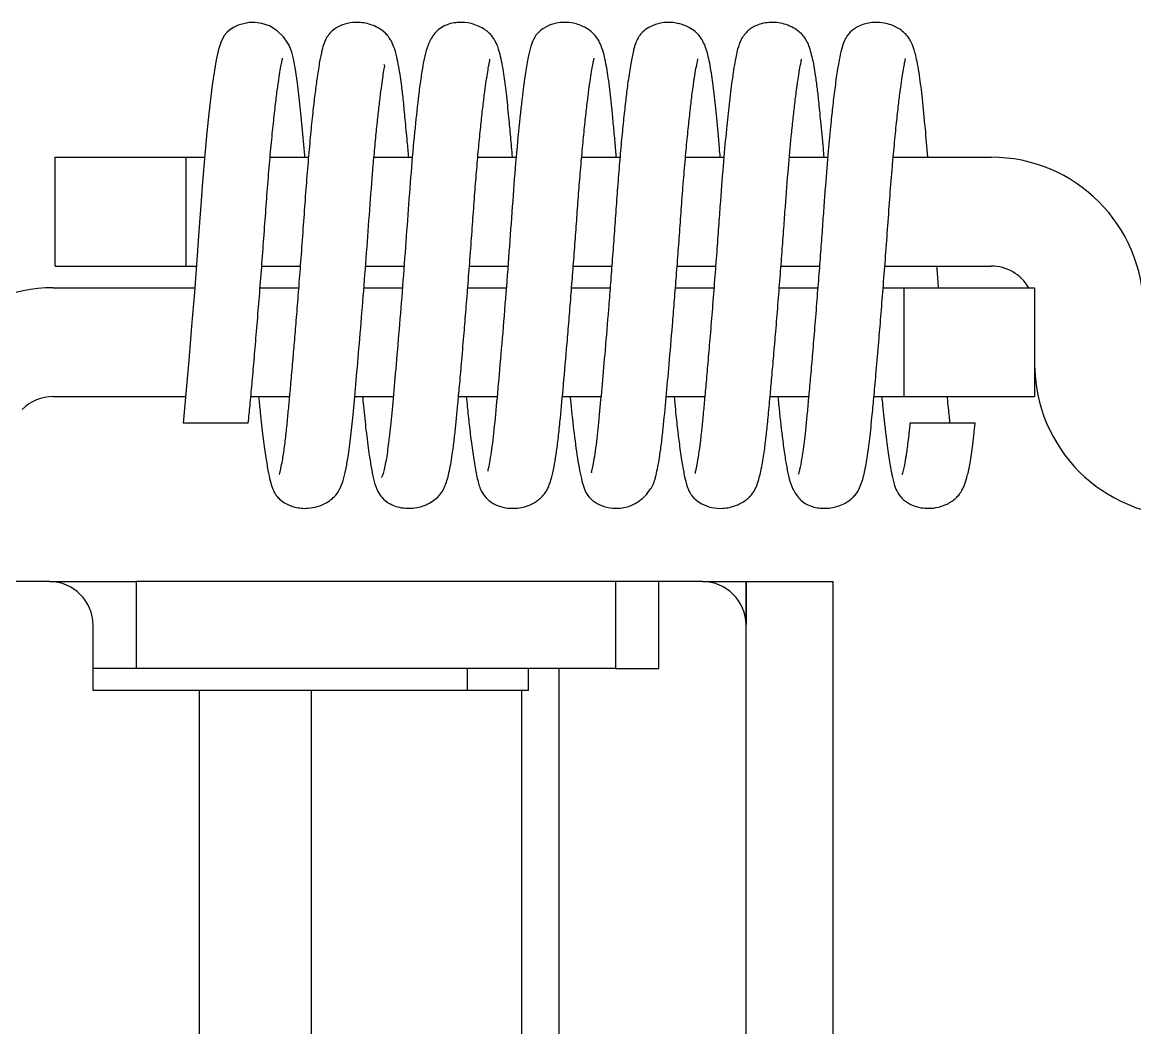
# Model space of a CAD drawing. Extents: x -3080 to 28500, y -1326 to 31609.
# Drawn here: x 2434.354 to 2436.91, y 26365.311 to 26367.621 of the extents above; entities that cross this region are included whole.
import ezdxf

# ---------------------------------------------------------------- set-up
doc = ezdxf.new("R2010")
doc.units = 0
doc.header["$LTSCALE"] = 100
doc.layers.add('0-xref', color=8, linetype='Continuous')
doc.layers.add('188K-SM-07-F10-MECH-CR PIPE-Y2257103$0$AP7P1-SM-08-FNN-120-A(4)-SMP$0$15P6-SM-08-FNN-320-A(10)-UIS-TCM$0$15P6-SM-08-FNN-00-(@10)170308-MIC$0$0-CDS', color=140, linetype='Continuous')

# ---------------------------------------------------------------- blocks, each defined once
blk = doc.blocks.new('188K-SM-07-F10-MECH-CR PIPE-Y2257103$0$CDS-WET')
at = {"layer": '188K-SM-07-F10-MECH-CR PIPE-Y2257103$0$AP7P1-SM-08-FNN-120-A(4)-SMP$0$15P6-SM-08-FNN-320-A(10)-UIS-TCM$0$15P6-SM-08-FNN-00-(@10)170308-MIC$0$0-CDS', "ltscale": 0.1}
for p, q in [((2434.8395, -72967.1535), (2434.8314, -72967.1589)), ((2434.8499, -72967.1486), (2434.8395, -72967.1535)), ((2434.8758, -72967.1425), (2434.8499, -72967.1486)), ((2434.8895, -72967.1422), (2434.8758, -72967.1425)), ((2434.9049, -72967.1444), (2434.8895, -72967.1422)), ((2434.9221, -72967.1503), (2434.9049, -72967.1444)), ((2434.9399, -72967.1614), (2434.9221, -72967.1503)), ((2434.8191, -72967.1711), (2434.811, -72967.1858)), ((2434.8247, -72967.1648), (2434.8191, -72967.1711)), ((2434.8314, -72967.1589), (2434.8247, -72967.1648)), ((2434.9541, -72967.1752), (2434.9399, -72967.1614)), ((2434.9631, -72967.1873), (2434.9541, -72967.1752)), ((2434.8051, -72967.2047), (2434.7998, -72967.2284)), ((2434.811, -72967.1858), (2434.8051, -72967.2047)), ((2434.9679, -72967.1958), (2434.9631, -72967.1873)), ((2434.9699, -72967.2004), (2434.9679, -72967.1958)), ((2434.9733, -72967.2105), (2434.9699, -72967.2004)), ((2434.7998, -72967.2284), (2434.7905, -72967.2864)), ((2434.9772, -72967.2261), (2434.9733, -72967.2105)), ((2434.9818, -72967.2504), (2434.9772, -72967.2261)), ((2434.9865, -72967.2817), (2434.9818, -72967.2504)), ((2434.9905, -72967.3155), (2434.9865, -72967.2817)), ((2434.7905, -72967.2864), (2434.7827, -72967.3514)), ((2434.9941, -72967.3504), (2434.9905, -72967.3155)), ((2434.7827, -72967.3514), (2434.7783, -72967.3954)), ((2434.9987, -72967.3988), (2434.9941, -72967.3504)), ((2434.7783, -72967.3954), (2434.7735, -72967.4466)), ((2435.0031, -72967.4481), (2434.9987, -72967.3988)), ((2434.43, -72967.7019), (2434.43, -72967.4519)), ((2434.43, -72967.4519), (2434.73, -72967.4519)), ((2434.73, -72967.4519), (2434.73, -72967.7019)), ((2434.73, -72967.4519), (2434.7731, -72967.4519)), ((2434.7735, -72967.4466), (2434.7684, -72967.5089)), ((2434.9237, -72967.4519), (2435.0117, -72967.4519)), ((2435.0035, -72967.4519), (2435.0031, -72967.4481)), ((2435.1622, -72967.4519), (2435.2503, -72967.4519)), ((2435.4008, -72967.4519), (2435.489, -72967.4519)), ((2435.6394, -72967.4519), (2435.7274, -72967.4519)), ((2435.8779, -72967.4519), (2435.966, -72967.4519)), ((2436.1166, -72967.4519), (2436.2046, -72967.4519)), ((2436.3551, -72967.4519), (2436.58, -72967.4519)), ((2434.7684, -72967.5089), (2434.7644, -72967.5623)), ((2434.7644, -72967.5623), (2434.7602, -72967.6217)), ((2434.7602, -72967.6217), (2434.7552, -72967.6887)), ((2434.7552, -72967.6887), (2434.7496, -72967.7623)), ((2434.43, -72967.7019), (2434.73, -72967.7019)), ((2434.73, -72967.7019), (2434.7542, -72967.7019)), ((2434.9044, -72967.7019), (2434.9928, -72967.7019)), ((2435.143, -72967.7019), (2435.2313, -72967.7019)), ((2435.3816, -72967.7019), (2435.4699, -72967.7019)), ((2435.6202, -72967.7019), (2435.7085, -72967.7019)), ((2435.8587, -72967.7019), (2435.9471, -72967.7019)), ((2436.0973, -72967.7019), (2436.1856, -72967.7019)), ((2436.3359, -72967.7019), (2436.58, -72967.7019)), ((2434.4249, -72967.7519), (2434.7504, -72967.7519)), ((2434.7496, -72967.7623), (2434.7434, -72967.8402)), ((2434.9006, -72967.7519), (2434.989, -72967.7519)), ((2435.1391, -72967.7519), (2435.2275, -72967.7519)), ((2435.3777, -72967.7519), (2435.4661, -72967.7519)), ((2435.6163, -72967.7519), (2435.7047, -72967.7519)), ((2435.8549, -72967.7519), (2435.9432, -72967.7519)), ((2436.0934, -72967.7519), (2436.1818, -72967.7519)), ((2436.332, -72967.7519), (2436.38, -72967.7519)), ((2436.38, -72968.0019), (2436.38, -72967.7519)), ((2436.38, -72967.7519), (2436.68, -72967.7519)), ((2436.68, -72967.7519), (2436.68, -72968.0019)), ((2434.7434, -72967.8402), (2434.7367, -72967.919)), ((2434.7367, -72967.919), (2434.73, -72967.9947)), ((2434.73, -72967.9947), (2434.7236, -72968.0627)), ((2434.4249, -72968.0019), (2434.7294, -72968.0019)), ((2434.8794, -72968.0019), (2434.9679, -72968.0019)), ((2435.1179, -72968.0019), (2435.2065, -72968.0019)), ((2435.3565, -72968.0019), (2435.445, -72968.0019)), ((2435.5951, -72968.0019), (2435.6836, -72968.0019)), ((2435.8337, -72968.0019), (2435.9222, -72968.0019)), ((2436.0723, -72968.0019), (2436.1608, -72968.0019)), ((2436.3108, -72968.0019), (2436.38, -72968.0019)), ((2436.38, -72968.0019), (2436.68, -72968.0019)), ((2434.8736, -72968.0627), (2434.7236, -72968.0627)), ((2436.5436, -72968.0627), (2436.3936, -72968.0627)), ((2434.4169, -72968.4269), (2434.1169, -72968.4269)), ((2434.4169, -72968.4269), (2434.6169, -72968.4269)), ((2434.6169, -72968.6269), (2434.6169, -72968.4269)), ((2435.7169, -72968.4269), (2434.6169, -72968.4269)), ((2435.7169, -72968.4269), (2435.7169, -72968.6269)), ((2435.8169, -72968.4269), (2435.7169, -72968.4269)), ((2435.9169, -72968.4269), (2435.8169, -72968.4269)), ((2435.8169, -72968.6269), (2435.8169, -72968.4269)), ((2435.9169, -72968.4269), (2436.0169, -72968.4269)), ((2436.0169, -72968.4269), (2436.2169, -72968.4269)), ((2436.0169, -72970.5269), (2436.0169, -72968.4269)), ((2436.0169, -72968.4269), (2436.0169, -72968.5255)), ((2436.2169, -72970.5269), (2436.2169, -72968.4269)), ((2434.5169, -72968.6769), (2434.5169, -72968.5269)), ((2434.6169, -72968.6269), (2434.5169, -72968.6269)), ((2435.7169, -72968.6269), (2434.6169, -72968.6269)), ((2435.3772, -72968.6769), (2435.3772, -72968.6269)), ((2435.5169, -72968.6769), (2435.5169, -72968.6269)), ((2435.5868, -72968.6269), (2435.5868, -72970.3269)), ((2435.7169, -72968.6269), (2435.8169, -72968.6269)), ((2434.7603, -72968.6769), (2434.5169, -72968.6769)), ((2434.7603, -72968.6769), (2434.7603, -72970.2769)), ((2435.0176, -72968.6769), (2434.7603, -72968.6769)), ((2435.0176, -72968.6769), (2435.0176, -72970.2769)), ((2435.501, -72968.6769), (2435.0176, -72968.6769)), ((2435.501, -72968.6769), (2435.501, -72970.2769)), ((2435.5169, -72968.6769), (2435.501, -72968.6769))]:
    blk.add_line(p, q, dxfattribs=at)
for centre, radius, start, end in [((2436.58, -72967.8019), 0.35, 0, 90), ((2436.58, -72967.8019), 0.1, 30, 90), ((2434.4249, -72968.1019), 0.35, 90, 135), ((2437.03, -72967.9269), 0.35, 180, 270), ((2434.4249, -72968.1019), 0.1, 90, 135), ((2434.4169, -72968.5269), 0.1, 0, 90), ((2435.9169, -72968.5269), 0.1, 0, 90)]:
    blk.add_arc(centre, radius, start, end, dxfattribs=at)
for points, knots in [([(2435.242, -72967.4519), (2435.241, -72967.4399), (2435.2382, -72967.409), (2435.2341, -72967.3656), (2435.2301, -72967.3232), (2435.2264, -72967.2914), (2435.2229, -72967.266), (2435.2192, -72967.2427), (2435.2144, -72967.2191), (2435.2088, -72967.1995), (2435.2029, -72967.1857), (2435.1978, -72967.1775), (2435.193, -72967.1715), (2435.1854, -72967.1636), (2435.1688, -72967.1516), (2435.1467, -72967.1441), (2435.1279, -72967.1419), (2435.111, -72967.1422), (2435.0897, -72967.1469), (2435.0718, -72967.1566), (2435.0608, -72967.1668), (2435.055, -72967.1744), (2435.0512, -72967.1812), (2435.0468, -72967.1916), (2435.0423, -72967.2073), (2435.0372, -72967.2321), (2435.032, -72967.2647), (2435.0269, -72967.3028), (2435.022, -72967.3444), (2435.017, -72967.393), (2435.0119, -72967.4482), (2435.0068, -72967.5091), (2435.0021, -72967.5742), (2434.9974, -72967.6411), (2434.9925, -72967.7069), (2434.9877, -72967.7689), (2434.9831, -72967.8257), (2434.9789, -72967.8765), (2434.9748, -72967.9249), (2434.9709, -72967.9692), (2434.9672, -72968.01), (2434.9637, -72968.0469), (2434.9602, -72968.0833), (2434.9559, -72968.1193), (2434.9516, -72968.1478), (2434.9478, -72968.1666), (2434.9459, -72968.1758), (2434.944, -72968.1809), (2434.945, -72968.1799), (2434.9452, -72968.1797)], [0, 0, 0, 0, 0.019515, 0.050029, 0.077323, 0.102515, 0.120513, 0.141116, 0.165168, 0.192468, 0.214794, 0.228714, 0.232668, 0.23596, 0.246272, 0.261899, 0.270974, 0.278857, 0.29254, 0.304788, 0.314663, 0.322435, 0.333114, 0.347151, 0.371034, 0.400667, 0.433576, 0.460219, 0.488415, 0.517993, 0.54872, 0.580308, 0.612421, 0.644647, 0.675575, 0.704795, 0.73202, 0.757045, 0.779745, 0.806299, 0.828622, 0.850275, 0.875106, 0.903989, 0.936564, 0.959236, 0.978991, 0.995743, 1, 1, 1, 1]), ([(2435.4806, -72967.4519), (2435.4792, -72967.4362), (2435.4763, -72967.4038), (2435.4717, -72967.3542), (2435.4667, -72967.3045), (2435.4614, -72967.2645), (2435.4566, -72967.2361), (2435.4518, -72967.2136), (2435.4462, -72967.1962), (2435.4405, -72967.1844), (2435.4366, -72967.1778), (2435.43, -72967.1695), (2435.4173, -72967.1578), (2435.393, -72967.1453), (2435.3687, -72967.1416), (2435.3483, -72967.1426), (2435.3342, -72967.1457), (2435.3207, -72967.1512), (2435.3051, -72967.1622), (2435.2919, -72967.1798), (2435.2813, -72967.207), (2435.2761, -72967.2321), (2435.2708, -72967.2633), (2435.2646, -72967.3083), (2435.2574, -72967.3732), (2435.2493, -72967.4603), (2435.2418, -72967.5576), (2435.2347, -72967.6589), (2435.2269, -72967.7608), (2435.219, -72967.8595), (2435.2114, -72967.9486), (2435.2045, -72968.0237), (2435.1988, -72968.0839), (2435.1938, -72968.1238), (2435.1898, -72968.1497), (2435.1865, -72968.1665), (2435.1833, -72968.1794), (2435.1809, -72968.1855), (2435.1794, -72968.1874), (2435.1789, -72968.1873), (2435.1787, -72968.1872)], [0, 0, 0, 0, 0.0250054, 0.0516021, 0.0878785, 0.1232191, 0.1461505, 0.1700655, 0.1975379, 0.2089033, 0.2201153, 0.229209, 0.236991, 0.2519558, 0.2665131, 0.2738657, 0.2833798, 0.2953051, 0.3094901, 0.3393052, 0.3643954, 0.3907034, 0.4173737, 0.4459336, 0.491985, 0.541034, 0.5887822, 0.6349805, 0.6817906, 0.7283185, 0.7735184, 0.8156542, 0.8542992, 0.8915717, 0.9114971, 0.9331635, 0.9564717, 0.9812749, 0.9930309, 1, 1, 1, 1]), ([(2435.7192, -72967.4519), (2435.7187, -72967.4466), (2435.7171, -72967.4277), (2435.7142, -72967.3966), (2435.7099, -72967.3506), (2435.7048, -72967.2995), (2435.6991, -72967.2583), (2435.694, -72967.2303), (2435.6898, -72967.2116), (2435.6823, -72967.1899), (2435.6731, -72967.1742), (2435.6594, -72967.1613), (2435.6445, -72967.1514), (2435.6219, -72967.1434), (2435.601, -72967.1414), (2435.5787, -72967.1437), (2435.5577, -72967.151), (2435.5389, -72967.1646), (2435.528, -72967.1809), (2435.5212, -72967.1992), (2435.5165, -72967.2208), (2435.5103, -72967.2562), (2435.5032, -72967.3075), (2435.4952, -72967.38), (2435.4866, -72967.4744), (2435.479, -72967.5768), (2435.4715, -72967.6833), (2435.4632, -72967.7904), (2435.4548, -72967.8928), (2435.4467, -72967.9848), (2435.4395, -72968.0634), (2435.4337, -72968.1156), (2435.4286, -72968.148), (2435.4256, -72968.1643), (2435.4234, -72968.1725), (2435.4236, -72968.1732), (2435.4236, -72968.1733)], [0, 0, 0, 0, 0.008767, 0.030945, 0.05481, 0.094419, 0.138166, 0.160607, 0.183461, 0.207531, 0.232729, 0.24322, 0.252419, 0.268067, 0.280134, 0.290173, 0.302562, 0.319266, 0.339796, 0.363149, 0.397464, 0.432765, 0.468665, 0.522906, 0.576664, 0.628286, 0.679314, 0.731239, 0.782917, 0.833253, 0.882248, 0.931824, 0.957583, 0.981299, 0.996571, 1, 1, 1, 1]), ([(2435.9577, -72967.4519), (2435.9571, -72967.4449), (2435.9543, -72967.4119), (2435.9496, -72967.3624), (2435.9439, -72967.3042), (2435.9373, -72967.2548), (2435.9307, -72967.221), (2435.925, -72967.2007), (2435.9185, -72967.1857), (2435.9121, -72967.1751), (2435.9, -72967.1627), (2435.8844, -72967.1522), (2435.8646, -72967.1447), (2435.8449, -72967.1418), (2435.829, -72967.1422), (2435.8112, -72967.1454), (2435.7933, -72967.1528), (2435.7802, -72967.1629), (2435.7724, -72967.172), (2435.7673, -72967.1802), (2435.7621, -72967.1922), (2435.757, -72967.2115), (2435.7512, -72967.2413), (2435.7456, -72967.2791), (2435.7404, -72967.3205), (2435.7358, -72967.3625), (2435.731, -72967.4104), (2435.7263, -72967.4636), (2435.7217, -72967.5201), (2435.7176, -72967.5779), (2435.7135, -72967.6354), (2435.7093, -72967.6921), (2435.7051, -72967.7472), (2435.6997, -72967.8156), (2435.6934, -72967.8926), (2435.6862, -72967.9745), (2435.6807, -72968.0335), (2435.6766, -72968.0762), (2435.6732, -72968.1067), (2435.6695, -72968.1339), (2435.6659, -72968.1555), (2435.6631, -72968.169), (2435.6613, -72968.1761), (2435.6616, -72968.1767), (2435.6618, -72968.177)], [0, 0, 0, 0, 0.011048, 0.052056, 0.089802, 0.129074, 0.173095, 0.195422, 0.214341, 0.230482, 0.238269, 0.247767, 0.259441, 0.271539, 0.281064, 0.288868, 0.301718, 0.312818, 0.320919, 0.330294, 0.350664, 0.378549, 0.412441, 0.449479, 0.475814, 0.503319, 0.53183, 0.56114, 0.590938, 0.619472, 0.646968, 0.673919, 0.70011, 0.725352, 0.772339, 0.814329, 0.856797, 0.879038, 0.902611, 0.927668, 0.952635, 0.973655, 0.990412, 1, 1, 1, 1]), ([(2436.1963, -72967.4519), (2436.1957, -72967.4453), (2436.1932, -72967.416), (2436.189, -72967.3718), (2436.1846, -72967.3256), (2436.1804, -72967.289), (2436.176, -72967.2576), (2436.1706, -72967.226), (2436.1634, -72967.2001), (2436.1574, -72967.1858), (2436.1491, -72967.1735), (2436.1354, -72967.1594), (2436.1096, -72967.1453), (2436.0809, -72967.1409), (2436.0566, -72967.1437), (2436.0415, -72967.1486), (2436.0301, -72967.1546), (2436.0162, -72967.165), (2436.0043, -72967.182), (2435.9972, -72967.204), (2435.9915, -72967.2315), (2435.9847, -72967.2735), (2435.9781, -72967.3276), (2435.9716, -72967.3891), (2435.9648, -72967.4632), (2435.9589, -72967.5377), (2435.9542, -72967.6059), (2435.95, -72967.6635), (2435.9453, -72967.726), (2435.9402, -72967.7907), (2435.9352, -72967.8535), (2435.9303, -72967.9109), (2435.9259, -72967.9615), (2435.922, -72968.0052), (2435.9185, -72968.0422), (2435.9152, -72968.0764), (2435.9116, -72968.1074), (2435.9076, -72968.1372), (2435.9042, -72968.1566), (2435.9018, -72968.169), (2435.8999, -72968.1767), (2435.8999, -72968.1781), (2435.8998, -72968.1787)], [0, 0, 0, 0, 0.010716, 0.047152, 0.078014, 0.101367, 0.127718, 0.156704, 0.198692, 0.218385, 0.227044, 0.235688, 0.255054, 0.274051, 0.283809, 0.293457, 0.302002, 0.31059, 0.336384, 0.365039, 0.395446, 0.438386, 0.477322, 0.513397, 0.554605, 0.601225, 0.626378, 0.653674, 0.683189, 0.714696, 0.745639, 0.774787, 0.801956, 0.827041, 0.850005, 0.870922, 0.896652, 0.921085, 0.95024, 0.966876, 0.984797, 1, 1, 1, 1]), ([(2436.4349, -72967.4519), (2436.4329, -72967.4294), (2436.4284, -72967.38), (2436.4225, -72967.3172), (2436.4164, -72967.269), (2436.4112, -72967.2379), (2436.4072, -72967.2188), (2436.4036, -72967.2057), (2436.4005, -72967.1965), (2436.3973, -72967.1892), (2436.3938, -72967.1825), (2436.3895, -72967.1759), (2436.3825, -72967.1675), (2436.3686, -72967.1561), (2436.3525, -72967.1482), (2436.3324, -72967.1428), (2436.3101, -72967.1412), (2436.2817, -72967.1465), (2436.2575, -72967.1613), (2436.2441, -72967.1796), (2436.237, -72967.1994), (2436.2324, -72967.22), (2436.2269, -72967.2503), (2436.2216, -72967.2874), (2436.2164, -72967.3301), (2436.2112, -72967.3792), (2436.2054, -72967.4398), (2436.2001, -72967.5043), (2436.1958, -72967.5627), (2436.1924, -72967.6114), (2436.1885, -72967.6642), (2436.1842, -72967.7212), (2436.1795, -72967.7814), (2436.1746, -72967.8424), (2436.1698, -72967.9008), (2436.1652, -72967.9535), (2436.1611, -72967.9995), (2436.1574, -72968.0387), (2436.1542, -72968.072), (2436.1502, -72968.1081), (2436.1452, -72968.1439), (2436.1407, -72968.1673), (2436.138, -72968.1778), (2436.1378, -72968.1792), (2436.1377, -72968.1799)], [0, 0, 0, 0, 0.036692, 0.080546, 0.122483, 0.148726, 0.170854, 0.188541, 0.201708, 0.21138, 0.21958, 0.22937, 0.236592, 0.244838, 0.256493, 0.265093, 0.276024, 0.291401, 0.310219, 0.333264, 0.359838, 0.388851, 0.416507, 0.450366, 0.480453, 0.506551, 0.54342, 0.584764, 0.606878, 0.630062, 0.65505, 0.68184, 0.710337, 0.740375, 0.770077, 0.798021, 0.824072, 0.848165, 0.870334, 0.891275, 0.929661, 0.965694, 0.984076, 1, 1, 1, 1]), ([(2434.8736, -72968.0627), (2434.8749, -72968.0492), (2434.8776, -72968.0214), (2434.8821, -72967.9732), (2434.8868, -72967.9192), (2434.8919, -72967.8598), (2434.8971, -72967.7962), (2434.9023, -72967.7299), (2434.9075, -72967.6626), (2434.9123, -72967.5956), (2434.917, -72967.5301), (2434.9221, -72967.4678), (2434.9273, -72967.411), (2434.9324, -72967.3615), (2434.9372, -72967.3201), (2434.9415, -72967.2868), (2434.9453, -72967.2613), (2434.9484, -72967.2427), (2434.9508, -72967.2307), (2434.9526, -72967.2245), (2434.9523, -72967.2243), (2434.9523, -72967.2243)], [0, 0, 0, 0, 0.05098, 0.104618, 0.160657, 0.218737, 0.278401, 0.339113, 0.400278, 0.461279, 0.522969, 0.58567, 0.646765, 0.705561, 0.761477, 0.814069, 0.863032, 0.908198, 0.949498, 0.983839, 1, 1, 1, 1]), ([(2435.1359, -72968.0019), (2435.1365, -72968.0089), (2435.1392, -72968.0374), (2435.1441, -72968.0816), (2435.15, -72968.1288), (2435.1559, -72968.1655), (2435.161, -72968.1914), (2435.1665, -72968.2116), (2435.1765, -72968.2299), (2435.1885, -72968.242), (2435.2025, -72968.2503), (2435.2167, -72968.2557), (2435.2343, -72968.2588), (2435.258, -72968.2585), (2435.2862, -72968.251), (2435.3091, -72968.2336), (2435.3202, -72968.2186), (2435.3244, -72968.2101), (2435.3313, -72968.1924), (2435.3377, -72968.1643), (2435.3438, -72968.125), (2435.3484, -72968.0863), (2435.3516, -72968.0539), (2435.355, -72968.0186), (2435.3589, -72967.9762), (2435.3636, -72967.9239), (2435.3684, -72967.8669), (2435.3733, -72967.8077), (2435.378, -72967.7486), (2435.3828, -72967.686), (2435.3875, -72967.6231), (2435.3918, -72967.5625), (2435.3961, -72967.5056), (2435.4006, -72967.4527), (2435.4051, -72967.4046), (2435.4095, -72967.362), (2435.4137, -72967.3253), (2435.4176, -72967.2947), (2435.4211, -72967.27), (2435.4242, -72967.2509), (2435.4267, -72967.2376), (2435.428, -72967.23), (2435.4289, -72967.2264), (2435.4284, -72967.2265), (2435.4282, -72967.2265)], [0, 0, 0, 0, 0.012224, 0.049571, 0.090659, 0.120375, 0.151687, 0.182139, 0.203188, 0.222101, 0.230748, 0.240489, 0.250743, 0.260284, 0.28066, 0.299759, 0.308633, 0.323468, 0.339275, 0.38341, 0.426535, 0.451406, 0.473281, 0.494915, 0.520331, 0.549672, 0.58287, 0.610173, 0.639332, 0.670086, 0.701581, 0.731512, 0.760897, 0.789875, 0.818189, 0.845604, 0.871922, 0.896983, 0.920672, 0.942909, 0.962755, 0.979673, 0.994201, 1, 1, 1, 1]), ([(2435.3744, -72968.0019), (2435.3751, -72968.0096), (2435.3773, -72968.0323), (2435.3812, -72968.0686), (2435.3864, -72968.1117), (2435.3923, -72968.153), (2435.3989, -72968.188), (2435.4045, -72968.2111), (2435.4165, -72968.2329), (2435.4368, -72968.2498), (2435.4653, -72968.2587), (2435.49, -72968.2589), (2435.5089, -72968.2552), (2435.5249, -72968.2491), (2435.539, -72968.2408), (2435.5504, -72968.23), (2435.5563, -72968.2222), (2435.5613, -72968.214), (2435.566, -72968.203), (2435.5708, -72968.1877), (2435.5758, -72968.1653), (2435.5808, -72968.1354), (2435.5853, -72968.1011), (2435.5904, -72968.0526), (2435.5968, -72967.9844), (2435.6035, -72967.9083), (2435.6092, -72967.8401), (2435.6136, -72967.7857), (2435.618, -72967.7298), (2435.6223, -72967.6734), (2435.6265, -72967.6176), (2435.6303, -72967.5625), (2435.6345, -72967.5081), (2435.639, -72967.4551), (2435.6436, -72967.4056), (2435.6482, -72967.3612), (2435.6526, -72967.3228), (2435.6567, -72967.2909), (2435.6603, -72967.2655), (2435.6635, -72967.2462), (2435.666, -72967.233), (2435.6679, -72967.2255), (2435.6679, -72967.2248), (2435.6679, -72967.2245)], [0, 0, 0, 0, 0.013652, 0.040414, 0.071318, 0.106147, 0.144506, 0.183309, 0.208619, 0.229447, 0.246924, 0.259422, 0.269277, 0.276375, 0.2872, 0.294781, 0.303018, 0.314166, 0.328621, 0.35094, 0.383704, 0.410921, 0.439697, 0.469009, 0.515893, 0.566963, 0.593506, 0.620483, 0.647718, 0.675024, 0.702209, 0.729204, 0.757059, 0.785939, 0.814856, 0.843153, 0.870605, 0.897015, 0.922222, 0.946108, 0.968572, 0.987737, 1, 1, 1, 1]), ([(2435.613, -72968.0019), (2435.6134, -72968.0065), (2435.6163, -72968.038), (2435.6221, -72968.09), (2435.6294, -72968.1433), (2435.6359, -72968.179), (2435.6414, -72968.2018), (2435.6464, -72968.2174), (2435.6533, -72968.2294), (2435.6617, -72968.2382), (2435.6724, -72968.2466), (2435.6909, -72968.2557), (2435.7149, -72968.2592), (2435.7346, -72968.2578), (2435.7504, -72968.2539), (2435.7672, -72968.2457), (2435.7815, -72968.2343), (2435.7934, -72968.2208), (2435.8002, -72968.2103), (2435.8041, -72968.2024), (2435.8073, -72968.1942), (2435.8099, -72968.1845), (2435.814, -72968.167), (2435.8182, -72968.1428), (2435.8226, -72968.1112), (2435.8277, -72968.0666), (2435.8333, -72968.0068), (2435.8405, -72967.9267), (2435.8468, -72967.8523), (2435.8522, -72967.7857), (2435.8565, -72967.731), (2435.8609, -72967.674), (2435.8652, -72967.6157), (2435.8693, -72967.5564), (2435.8739, -72967.4978), (2435.8787, -72967.4423), (2435.8834, -72967.3927), (2435.888, -72967.3503), (2435.8925, -72967.3116), (2435.897, -72967.2786), (2435.9011, -72967.2528), (2435.9047, -72967.2327), (2435.9074, -72967.225), (2435.906, -72967.2259), (2435.906, -72967.2259)], [0, 0, 0, 0, 0.007915, 0.054796, 0.106599, 0.134097, 0.16243, 0.190417, 0.212595, 0.221047, 0.227754, 0.241504, 0.256801, 0.265921, 0.278965, 0.295798, 0.313754, 0.326755, 0.335211, 0.339814, 0.343286, 0.356017, 0.376776, 0.404941, 0.433217, 0.459291, 0.50646, 0.549809, 0.597132, 0.622935, 0.649945, 0.677954, 0.706716, 0.736139, 0.767404, 0.798598, 0.828406, 0.856549, 0.882819, 0.914692, 0.942845, 0.967288, 0.999741, 1, 1, 1, 1]), ([(2435.8516, -72968.0019), (2435.8526, -72968.0122), (2435.8552, -72968.0395), (2435.8595, -72968.0778), (2435.8647, -72968.12), (2435.8701, -72968.1566), (2435.8755, -72968.1855), (2435.8801, -72968.2036), (2435.8843, -72968.2155), (2435.8882, -72968.2232), (2435.8925, -72968.2298), (2435.9011, -72968.2393), (2435.9152, -72968.2494), (2435.9389, -72968.2579), (2435.9646, -72968.2596), (2435.992, -72968.2542), (2436.0132, -72968.2429), (2436.0236, -72968.2338), (2436.0284, -72968.2287), (2436.0313, -72968.225), (2436.0354, -72968.2192), (2436.04, -72968.2105), (2436.0451, -72968.1971), (2436.0498, -72968.1794), (2436.0539, -72968.1596), (2436.0571, -72968.1402), (2436.0603, -72968.1177), (2436.0639, -72968.0888), (2436.0678, -72968.049), (2436.072, -72968.0048), (2436.0764, -72967.9569), (2436.0807, -72967.9071), (2436.0854, -72967.8513), (2436.0904, -72967.7911), (2436.0952, -72967.7298), (2436.0997, -72967.6709), (2436.1037, -72967.6163), (2436.1083, -72967.5511), (2436.114, -72967.4788), (2436.12, -72967.4129), (2436.125, -72967.3645), (2436.1293, -72967.3265), (2436.1334, -72967.2941), (2436.1374, -72967.2665), (2436.1407, -72967.2455), (2436.1442, -72967.2294), (2436.1442, -72967.2273), (2436.1442, -72967.2263)], [0, 0, 0, 0, 0.018338, 0.048434, 0.07699, 0.112407, 0.144632, 0.171918, 0.188142, 0.20094, 0.210166, 0.218873, 0.230672, 0.244073, 0.259882, 0.277953, 0.29127, 0.295765, 0.299118, 0.303467, 0.309898, 0.325457, 0.347147, 0.370648, 0.391536, 0.409908, 0.425916, 0.451493, 0.47911, 0.509812, 0.535131, 0.562348, 0.591343, 0.621926, 0.652444, 0.68108, 0.707716, 0.732393, 0.778597, 0.820311, 0.845165, 0.870348, 0.899907, 0.924702, 0.951408, 0.979472, 1, 1, 1, 1]), ([(2436.0902, -72968.0019), (2436.0907, -72968.0077), (2436.0938, -72968.0424), (2436.0989, -72968.0857), (2436.105, -72968.1326), (2436.1104, -72968.1647), (2436.1153, -72968.1898), (2436.1247, -72968.2166), (2436.1373, -72968.2354), (2436.1516, -72968.247), (2436.1648, -72968.2535), (2436.1786, -72968.2574), (2436.1986, -72968.2593), (2436.2237, -72968.2566), (2436.2482, -72968.2456), (2436.2626, -72968.2337), (2436.2726, -72968.222), (2436.2777, -72968.2124), (2436.2839, -72968.1968), (2436.2883, -72968.1799), (2436.2919, -72968.1626), (2436.2963, -72968.137), (2436.3014, -72968.0991), (2436.3063, -72968.05), (2436.3113, -72967.9975), (2436.3163, -72967.9417), (2436.3216, -72967.8806), (2436.3268, -72967.817), (2436.3319, -72967.7536), (2436.3371, -72967.6863), (2436.3423, -72967.6167), (2436.3471, -72967.5475), (2436.3523, -72967.4821), (2436.3576, -72967.4234), (2436.3626, -72967.3732), (2436.3672, -72967.3317), (2436.3713, -72967.2988), (2436.3749, -72967.2734), (2436.3781, -72967.2532), (2436.3809, -72967.238), (2436.3826, -72967.2288), (2436.3841, -72967.2243), (2436.3834, -72967.2249), (2436.3832, -72967.2251)], [0, 0, 0, 0, 0.009839, 0.059155, 0.089783, 0.118409, 0.145898, 0.171611, 0.20262, 0.218414, 0.231897, 0.24283, 0.251267, 0.2665, 0.282462, 0.290538, 0.299678, 0.321642, 0.342979, 0.362298, 0.382837, 0.402945, 0.440444, 0.478907, 0.50689, 0.538872, 0.574822, 0.604232, 0.635492, 0.66829, 0.702232, 0.737133, 0.771894, 0.805063, 0.836215, 0.865031, 0.891304, 0.914924, 0.935866, 0.959679, 0.979209, 0.995164, 1, 1, 1, 1]), ([(2434.8973, -72968.0019), (2434.8985, -72968.0143), (2434.9017, -72968.0475), (2434.907, -72968.0935), (2434.9129, -72968.1376), (2434.9184, -72968.1713), (2434.9234, -72968.1948), (2434.928, -72968.2109), (2434.9328, -72968.2214), (2434.9376, -72968.2291), (2434.9457, -72968.2383), (2434.9593, -72968.2485), (2434.9778, -72968.2558), (2434.9959, -72968.2587), (2435.0122, -72968.2588), (2435.0324, -72968.2552), (2435.0518, -72968.2472), (2435.0668, -72968.2365), (2435.0776, -72968.2248), (2435.0853, -72968.212), (2435.0922, -72968.1935), (2435.0974, -72968.1714), (2435.1035, -72968.1375), (2435.1092, -72968.0938), (2435.1149, -72968.0352), (2435.1215, -72967.9644), (2435.1288, -72967.8797), (2435.1367, -72967.7842), (2435.1445, -72967.6837), (2435.1517, -72967.5833), (2435.1577, -72967.5026), (2435.1631, -72967.4411), (2435.1673, -72967.3967), (2435.1716, -72967.3565), (2435.1756, -72967.3218), (2435.1792, -72967.2931), (2435.1826, -72967.2698), (2435.1845, -72967.2534), (2435.1882, -72967.2398), (2435.1856, -72967.2399), (2435.1847, -72967.2399)], [0, 0, 0, 0, 0.022944, 0.061416, 0.097598, 0.131237, 0.161957, 0.186744, 0.205317, 0.215065, 0.223746, 0.235628, 0.249298, 0.257805, 0.268142, 0.281154, 0.293215, 0.302941, 0.31106, 0.328306, 0.356153, 0.388394, 0.418736, 0.460034, 0.500062, 0.543638, 0.59088, 0.640597, 0.69093, 0.740771, 0.791714, 0.818398, 0.845669, 0.872554, 0.898485, 0.923295, 0.946849, 0.969052, 0.989879, 1, 1, 1, 1]), ([(2436.4591, -72967.7519), (2436.4589, -72967.7482), (2436.4577, -72967.7317), (2436.4564, -72967.7149), (2436.4554, -72967.7019)], [0, 0, 0, 0, 0.225344, 1, 1, 1, 1]), ([(2436.3288, -72968.0019), (2436.3294, -72968.0088), (2436.3329, -72968.0478), (2436.3387, -72968.0965), (2436.3458, -72968.1478), (2436.352, -72968.1824), (2436.3567, -72968.2033), (2436.3639, -72968.2219), (2436.3759, -72968.2381), (2436.3952, -72968.251), (2436.4168, -72968.2576), (2436.4387, -72968.2592), (2436.4602, -72968.2566), (2436.4821, -72968.248), (2436.4958, -72968.2382), (2436.5051, -72968.2293), (2436.512, -72968.2195), (2436.5187, -72968.2061), (2436.525, -72968.1867), (2436.5313, -72968.1581), (2436.5377, -72968.118), (2436.5416, -72968.0819), (2436.5436, -72968.0627)], [0, 0, 0, 0, 0.0251093, 0.1426474, 0.2203727, 0.2967415, 0.3706749, 0.4206268, 0.4641966, 0.4991965, 0.5248722, 0.5466766, 0.5739988, 0.6075998, 0.6251015, 0.6439113, 0.6739431, 0.7153451, 0.7691998, 0.8352872, 0.9127563, 1, 1, 1, 1]), ([(2436.4859, -72968.0627), (2436.4853, -72968.0579), (2436.4833, -72968.0405), (2436.4811, -72968.0198), (2436.4795, -72968.0029), (2436.4794, -72968.0019)], [0, 0, 0, 0, 0.26788, 0.955572, 1, 1, 1, 1]), ([(2436.3936, -72968.0627), (2436.392, -72968.0779), (2436.389, -72968.1065), (2436.3847, -72968.1375), (2436.3812, -72968.1584), (2436.3782, -72968.1714), (2436.3769, -72968.1774), (2436.3752, -72968.1814), (2436.376, -72968.1805), (2436.3761, -72968.1804)], [0, 0, 0, 0, 0.24457, 0.459789, 0.64239, 0.790549, 0.903515, 0.981243, 1, 1, 1, 1])]:
    blk.add_open_spline(points, degree=3, knots=knots, dxfattribs=at)
blk = doc.blocks.new('188K-SM-07-F10-MECH-CR PIPE-Y2257103')
blk.add_blockref('188K-SM-07-F10-MECH-CR PIPE-Y2257103$0$CDS-WET', (0, 99334.7631))

msp = doc.modelspace()

# ---------------------------------------------------------------- block references
at = {"layer": '0-xref'}
msp.add_blockref('188K-SM-07-F10-MECH-CR PIPE-Y2257103', (0, 0), dxfattribs=at)

doc.saveas('drawing.dxf')
